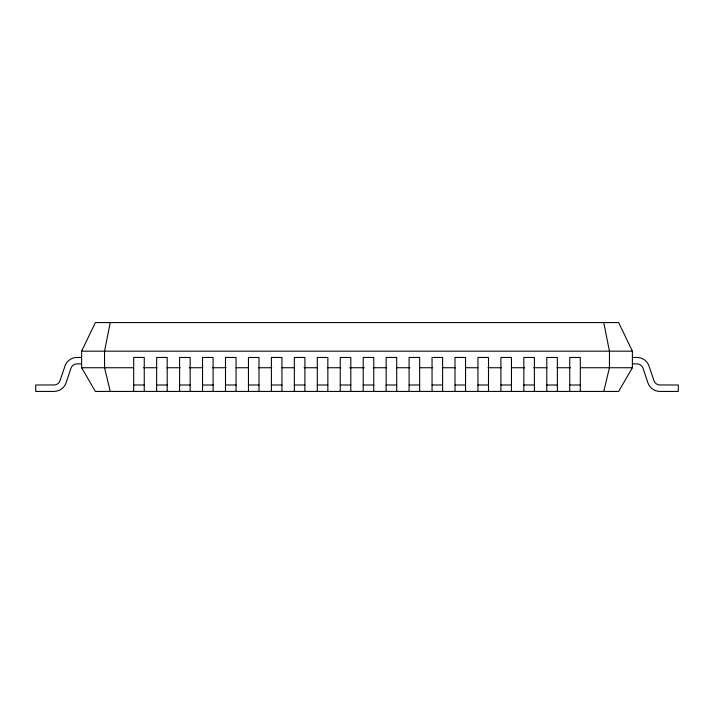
<?xml version="1.0" encoding="UTF-8"?>
<svg xmlns="http://www.w3.org/2000/svg" width="714" height="714" viewBox="0 0 714 714"><rect width="100%" height="100%" fill="white"/><g stroke="black" fill="none" stroke-linecap="round" stroke-linejoin="round"><path stroke-width="1.07" d="M110.251 322.576L104.547 351.172L104.547 367.737L110.251 391.424M603.749 391.424L609.453 367.737L609.453 351.172L603.749 322.576M81.601 351.172L95.373 322.576L618.627 322.576L632.399 351.172L632.399 367.737L618.627 391.424L95.373 391.424L81.601 367.737L81.601 351.172L632.399 351.172M81.601 357.455L75.684 357.518A12.807 12.807 0 0 0 65.349 364.961L59.815 381.24A6.381 6.381 0 0 1 54.666 384.953L35.7 384.998L35.7 391.424L54.005 391.424A12.816 12.816 0 0 0 66.161 382.659L70.972 368.237A6.372 6.372 0 0 1 77.014 363.881L81.601 363.881M632.399 357.455L638.316 357.518A12.807 12.807 0 0 1 648.651 364.961L654.185 381.24A6.381 6.381 0 0 0 659.334 384.953L678.3 384.998L678.3 391.424L659.995 391.424A12.816 12.816 0 0 1 647.839 382.659L643.028 368.237A6.372 6.372 0 0 0 636.986 363.881L632.399 363.881M81.601 367.737L133.527 367.737M143.559 367.737L156.937 367.737M166.969 367.737L180.339 367.737M189.255 367.737L202.633 367.737M212.665 367.737L226.035 367.737M236.066 367.737L248.329 367.737M258.361 367.737L271.739 367.737M281.762 367.737L294.025 367.737M304.057 367.737L317.435 367.737M327.467 367.737L340.837 367.737M349.753 367.737L364.247 367.737M373.163 367.737L386.533 367.737M396.565 367.737L409.943 367.737M419.975 367.737L432.238 367.737M442.261 367.737L455.639 367.737M465.671 367.737L477.934 367.737M487.965 367.737L501.335 367.737M511.367 367.737L524.745 367.737M533.661 367.737L547.031 367.737M557.063 367.737L570.441 367.737M580.473 367.737L632.399 367.737M133.697 384.998L144.255 384.998M156.643 384.998L167.201 384.998M179.598 384.998L190.156 384.998M202.544 384.998L213.102 384.998M225.499 384.998L236.057 384.998M248.445 384.998L259.003 384.998M271.4 384.998L281.95 384.998M294.346 384.998L304.905 384.998M317.293 384.998L327.851 384.998M340.248 384.998L350.806 384.998M363.194 384.998L373.752 384.998M386.149 384.998L396.707 384.998M409.095 384.998L419.653 384.998M432.05 384.998L442.6 384.998M454.996 384.998L465.555 384.998M477.943 384.998L488.501 384.998M500.898 384.998L511.456 384.998M523.844 384.998L534.402 384.998M546.799 384.998L557.357 384.998M569.745 384.998L580.303 384.998M580.303 391.424L580.303 357.455L569.745 357.455L569.745 391.424M557.357 391.424L557.357 357.455L546.799 357.455L546.799 391.424M534.402 391.424L534.402 357.455L523.844 357.455L523.844 391.424M511.456 391.424L511.456 357.455L500.898 357.455L500.898 391.424M488.501 391.424L488.501 357.455L477.943 357.455L477.943 391.424M465.555 391.424L465.555 357.455L454.996 357.455L454.996 391.424M442.6 391.424L442.6 357.455L432.05 357.455L432.05 391.424M419.653 391.424L419.653 357.455L409.095 357.455L409.095 391.424M396.707 391.424L396.707 357.455L386.149 357.455L386.149 391.424M373.752 391.424L373.752 357.455L363.194 357.455L363.194 391.424M350.806 391.424L350.806 357.455L340.248 357.455L340.248 391.424M327.851 391.424L327.851 357.455L317.293 357.455L317.293 391.424M304.905 391.424L304.905 357.455L294.346 357.455L294.346 391.424M281.95 391.424L281.95 357.455L271.4 357.455L271.4 391.424M259.003 391.424L259.003 357.455L248.445 357.455L248.445 391.424M236.057 391.424L236.057 357.455L225.499 357.455L225.499 391.424M213.102 391.424L213.102 357.455L202.544 357.455L202.544 391.424M190.156 391.424L190.156 357.455L179.598 357.455L179.598 391.424M167.201 391.424L167.201 357.455L156.643 357.455L156.643 391.424M144.255 391.424L144.255 357.455L133.697 357.455L133.697 391.424"/></g></svg>
